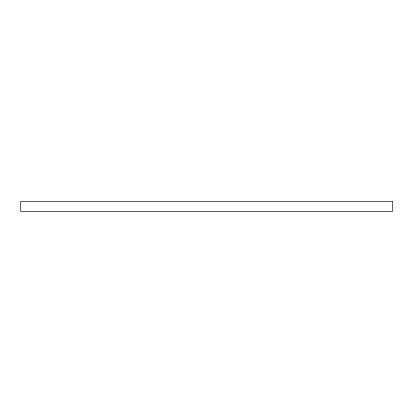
<?xml version="1.0" encoding="UTF-8"?>
<svg xmlns="http://www.w3.org/2000/svg" width="413" height="413" viewBox="0 0 413 413"><rect width="100%" height="100%" fill="white"/><g stroke="black" fill="none" stroke-linecap="round" stroke-linejoin="round"><path stroke-width="0.62" d="M392.35 201.42L20.65 201.42L20.65 211.58L392.35 211.58L392.35 201.42"/></g></svg>
